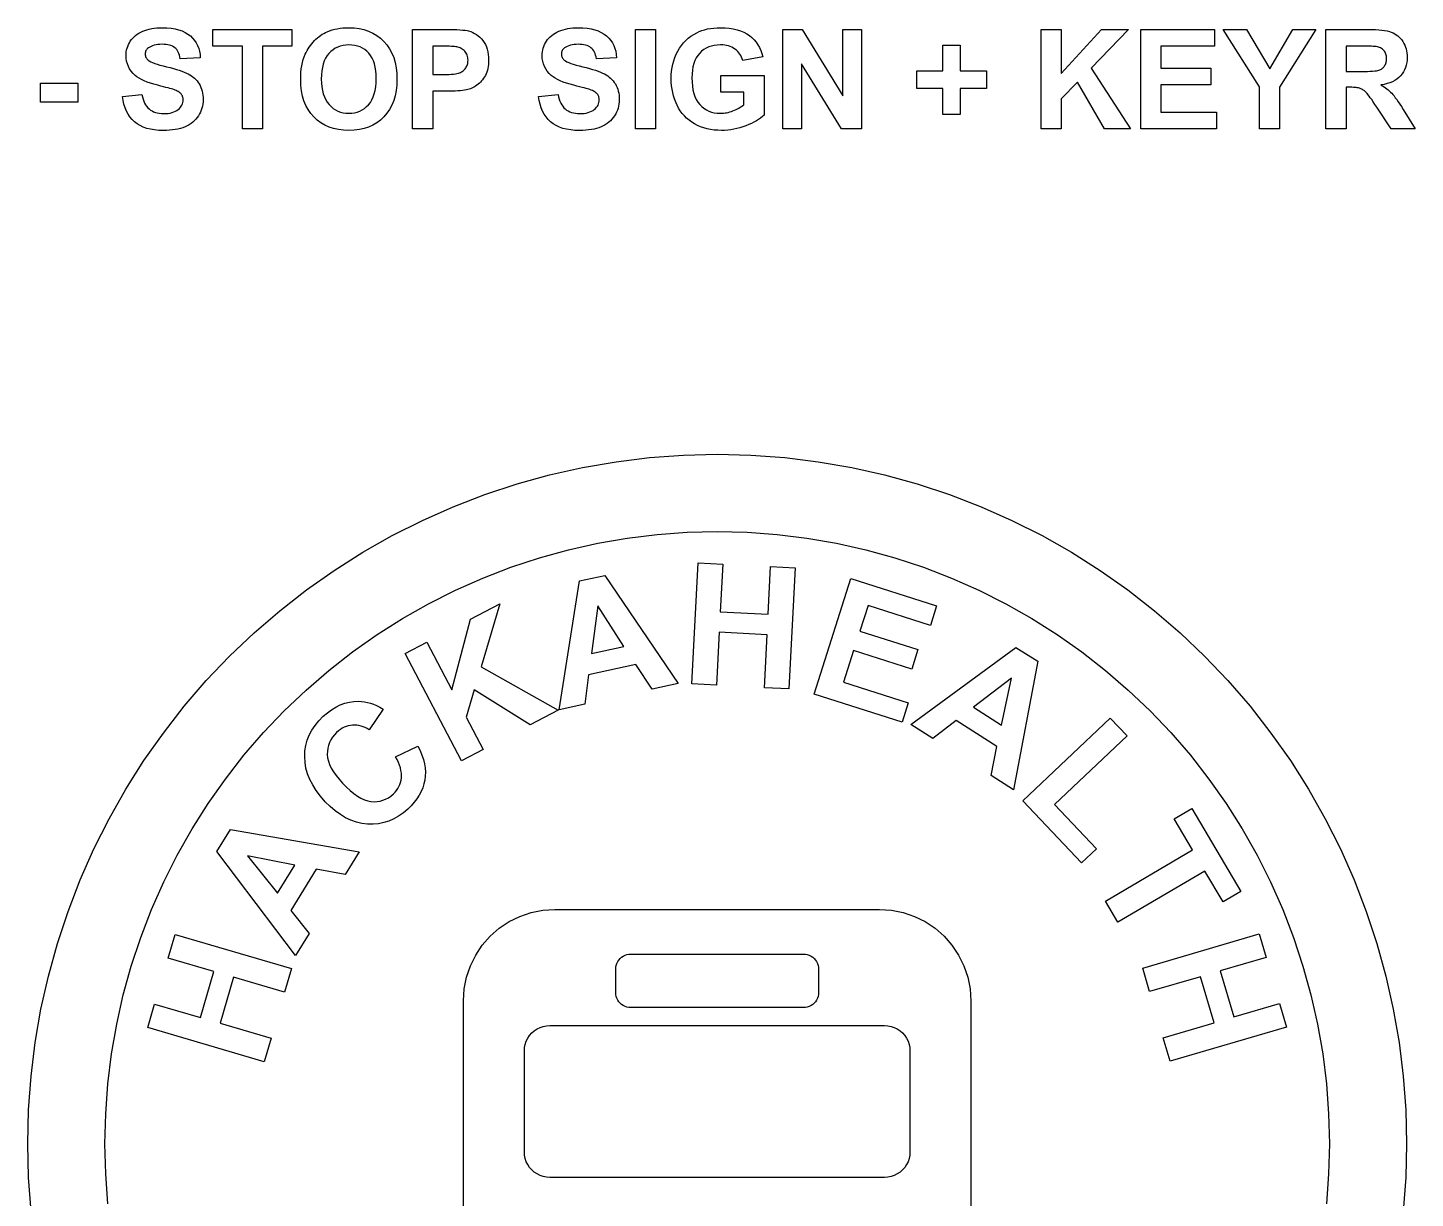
# Model space of a CAD drawing. Header units: millimetres. Extents: x 0 to 300, y 0 to 200.
# Drawn here: x 207.5 to 232.66, y 56.49 to 77.71 of the extents above; entities that cross this region are included whole.
import ezdxf

# ---------------------------------------------------------------- set-up
doc = ezdxf.new("R2010")
doc.units = ezdxf.units.MM
for name, color, linetype in [('CUT', 1, 'Continuous'), ('ENGRAVE', 5, 'Continuous'), ('LABELS', 250, 'Continuous')]:
    doc.layers.add(name, color=color, linetype=linetype)

msp = doc.modelspace()

# ---------------------------------------------------------------- linework, layer by layer
at = {"layer": 'CUT'}
msp.add_lwpolyline([(207.56, 56.256), (207.515, 56.868), (207.5, 57.481), (207.515, 58.094), (207.56, 58.706), (207.635, 59.315), (207.74, 59.92), (207.875, 60.518), (208.038, 61.11), (208.231, 61.692), (208.452, 62.265), (208.7, 62.826), (208.976, 63.374), (209.278, 63.907), (209.607, 64.426), (209.96, 64.927), (210.337, 65.411), (210.738, 65.876), (211.161, 66.32), (211.606, 66.743), (212.07, 67.144), (212.554, 67.521), (213.055, 67.875), (213.574, 68.203), (214.108, 68.505), (214.656, 68.781), (215.216, 69.03), (215.789, 69.25), (216.371, 69.443), (216.963, 69.607), (217.561, 69.741), (218.166, 69.846), (218.775, 69.921), (219.387, 69.966), (220, 69.981), (220.613, 69.966), (221.225, 69.921), (221.834, 69.846), (222.439, 69.741), (223.037, 69.607), (223.629, 69.443), (224.211, 69.25), (224.784, 69.03), (225.344, 68.781), (225.892, 68.505), (226.426, 68.203), (226.945, 67.875), (227.446, 67.521), (227.93, 67.144), (228.394, 66.743), (228.839, 66.32), (229.262, 65.876), (229.663, 65.411), (230.04, 64.927), (230.393, 64.426), (230.722, 63.907), (231.024, 63.374), (231.3, 62.826), (231.548, 62.265), (231.769, 61.692), (231.962, 61.11), (232.125, 60.518), (232.26, 59.92), (232.365, 59.315), (232.44, 58.706), (232.485, 58.094), (232.5, 57.481), (232.485, 56.868), (232.44, 56.256)], dxfattribs=at)
at = {"layer": 'ENGRAVE'}
for points in [[(208.954, 56.393), (208.914, 56.937), (208.9, 57.481), (208.914, 58.026), (208.954, 58.569), (209.021, 59.11), (209.114, 59.647), (209.233, 60.178), (209.378, 60.703), (209.549, 61.22), (209.745, 61.729), (209.966, 62.227), (210.211, 62.713), (210.48, 63.187), (210.771, 63.648), (211.085, 64.093), (211.42, 64.523), (211.776, 64.935), (212.151, 65.33), (212.546, 65.705), (212.959, 66.061), (213.388, 66.396), (213.833, 66.71), (214.294, 67.002), (214.768, 67.27), (215.254, 67.515), (215.752, 67.736), (216.261, 67.932), (216.778, 68.103), (217.303, 68.248), (217.835, 68.367), (218.371, 68.461), (218.912, 68.527), (219.455, 68.567), (220, 68.581), (220.545, 68.567), (221.088, 68.527), (221.629, 68.461), (222.165, 68.367), (222.697, 68.248), (223.222, 68.103), (223.739, 67.932), (224.248, 67.736), (224.746, 67.515), (225.232, 67.27), (225.706, 67.002), (226.167, 66.71), (226.612, 66.396), (227.041, 66.061), (227.454, 65.705), (227.849, 65.33), (228.224, 64.935), (228.58, 64.523), (228.915, 64.093), (229.229, 63.648), (229.52, 63.187), (229.789, 62.713), (230.034, 62.227), (230.255, 61.729), (230.451, 61.22), (230.622, 60.703), (230.767, 60.178), (230.886, 59.647), (230.979, 59.11), (231.046, 58.569), (231.086, 58.026), (231.1, 57.481), (231.086, 56.937), (231.046, 56.393)], [(215.4, 55.289), (215.4, 60.073), (215.414, 60.289), (215.456, 60.502), (215.526, 60.707), (215.622, 60.901), (215.742, 61.081), (215.885, 61.244), (216.048, 61.387), (216.228, 61.507), (216.422, 61.603), (216.627, 61.673), (216.84, 61.715), (217.056, 61.729), (222.944, 61.729), (223.16, 61.715), (223.373, 61.673), (223.578, 61.603), (223.772, 61.507), (223.952, 61.387), (224.115, 61.244), (224.258, 61.081), (224.378, 60.901), (224.474, 60.707), (224.544, 60.502), (224.586, 60.289), (224.6, 60.073), (224.6, 55.289)]]:
    msp.add_lwpolyline(points, dxfattribs=at)
for points in [[(220.055, 67.125), (220.925, 67.08), (220.969, 67.945), (221.413, 67.922), (221.3, 65.725), (220.856, 65.748), (220.906, 66.709), (220.036, 66.753), (219.987, 65.793), (219.543, 65.816), (219.656, 68.013), (220.1, 67.99)], [(217.137, 65.35), (217.503, 67.683), (217.962, 67.784), (219.294, 65.824), (218.822, 65.72), (218.527, 66.167), (217.668, 65.979), (217.598, 65.451)], [(222.736, 67.239), (222.588, 66.774), (223.64, 66.439), (223.528, 66.086), (222.475, 66.421), (222.293, 65.851), (223.464, 65.477), (223.352, 65.124), (221.758, 65.632), (222.426, 67.728), (223.98, 67.233), (223.867, 66.878)], [(215.528, 66.993), (216.057, 67.27), (215.722, 66.126), (217.12, 65.343), (216.611, 65.076), (215.595, 65.709), (215.447, 65.216), (215.756, 64.628), (215.363, 64.421), (214.341, 66.369), (214.734, 66.576), (215.188, 65.71)], [(217.722, 66.37), (218.308, 66.498), (217.837, 67.231)], [(223.513, 65.082), (225.416, 66.48), (225.812, 66.228), (225.376, 63.899), (224.969, 64.158), (225.074, 64.683), (224.332, 65.154), (223.911, 64.83)], [(224.646, 65.394), (225.153, 65.072), (225.334, 65.924)], [(214.648, 64.528), (214.674, 64.449), (214.693, 64.371), (214.705, 64.295), (214.71, 64.22), (214.708, 64.147), (214.699, 64.075), (214.684, 64.004), (214.662, 63.935), (214.633, 63.867), (214.598, 63.801), (214.556, 63.736), (214.508, 63.672), (214.453, 63.609), (214.391, 63.548), (214.31, 63.479), (214.225, 63.419), (214.138, 63.37), (214.048, 63.331), (213.955, 63.302), (213.86, 63.283), (213.761, 63.274), (213.66, 63.276), (213.558, 63.288), (213.459, 63.311), (213.36, 63.345), (213.264, 63.391), (213.169, 63.447), (213.076, 63.514), (212.985, 63.592), (212.895, 63.682), (212.808, 63.782), (212.732, 63.884), (212.667, 63.985), (212.614, 64.087), (212.573, 64.189), (212.544, 64.292), (212.527, 64.395), (212.521, 64.499), (212.526, 64.601), (212.542, 64.701), (212.568, 64.797), (212.605, 64.89), (212.653, 64.98), (212.711, 65.066), (212.78, 65.15), (212.859, 65.23), (212.933, 65.295), (213.01, 65.35), (213.088, 65.398), (213.167, 65.436), (213.248, 65.466), (213.331, 65.487), (213.415, 65.499), (213.501, 65.503), (213.553, 65.501), (213.606, 65.494), (213.66, 65.483), (213.714, 65.467), (213.77, 65.447), (213.826, 65.423), (213.884, 65.394), (213.942, 65.36), (213.692, 64.984), (213.656, 65.007), (213.619, 65.026), (213.582, 65.042), (213.544, 65.054), (213.506, 65.064), (213.467, 65.069), (213.428, 65.071), (213.389, 65.07), (213.35, 65.065), (213.312, 65.057), (213.274, 65.046), (213.238, 65.031), (213.203, 65.013), (213.168, 64.991), (213.134, 64.966), (213.101, 64.937), (213.06, 64.894), (213.024, 64.85), (212.994, 64.803), (212.969, 64.754), (212.951, 64.703), (212.938, 64.65), (212.932, 64.595), (212.931, 64.538), (212.937, 64.479), (212.951, 64.418), (212.974, 64.356), (213.004, 64.292), (213.043, 64.226), (213.09, 64.159), (213.145, 64.089), (213.208, 64.018), (213.278, 63.946), (213.347, 63.883), (213.413, 63.829), (213.479, 63.783), (213.542, 63.746), (213.604, 63.717), (213.664, 63.697), (213.723, 63.686), (213.78, 63.682), (213.835, 63.685), (213.888, 63.693), (213.94, 63.707), (213.989, 63.727), (214.038, 63.753), (214.084, 63.785), (214.129, 63.823), (214.159, 63.854), (214.187, 63.886), (214.21, 63.92), (214.23, 63.956), (214.247, 63.993), (214.259, 64.031), (214.269, 64.071), (214.275, 64.113), (214.277, 64.156), (214.274, 64.2), (214.267, 64.246), (214.256, 64.294), (214.24, 64.342), (214.22, 64.392), (214.196, 64.444), (214.167, 64.497), (214.575, 64.691), (214.615, 64.609)], [(226.118, 63.631), (226.877, 62.829), (226.608, 62.574), (225.543, 63.699), (227.128, 65.199), (227.433, 64.876)], [(229.493, 62.053), (229.172, 61.864), (228.842, 62.425), (227.267, 61.498), (227.041, 61.881), (228.617, 62.808), (228.286, 63.37), (228.606, 63.559)], [(212.6, 61.294), (212.353, 60.893), (210.93, 62.777), (211.177, 63.177), (213.512, 62.772), (213.258, 62.361), (212.732, 62.46), (212.27, 61.711)], [(211.487, 62.703), (212.026, 62.022), (212.341, 62.533)], [(210.631, 59.769), (210.876, 60.604), (210.045, 60.848), (210.17, 61.274), (212.281, 60.655), (212.156, 60.229), (211.233, 60.499), (210.988, 59.664), (211.911, 59.394), (211.786, 58.967), (209.675, 59.586), (209.8, 60.012)], [(229.366, 59.779), (230.197, 60.023), (230.322, 59.596), (228.211, 58.977), (228.086, 59.404), (229.009, 59.674), (228.764, 60.509), (227.841, 60.239), (227.716, 60.665), (229.827, 61.284), (229.952, 60.858), (229.121, 60.614)], [(221.564, 59.948), (218.436, 59.948), (218.4, 59.95), (218.365, 59.957), (218.33, 59.969), (218.298, 59.985), (218.268, 60.005), (218.241, 60.029), (218.217, 60.056), (218.197, 60.086), (218.181, 60.118), (218.169, 60.153), (218.162, 60.188), (218.16, 60.224), (218.16, 60.644), (218.162, 60.68), (218.169, 60.715), (218.181, 60.749), (218.197, 60.782), (218.217, 60.812), (218.241, 60.839), (218.268, 60.863), (218.298, 60.883), (218.33, 60.899), (218.365, 60.91), (218.4, 60.917), (218.436, 60.92), (221.564, 60.92), (221.6, 60.917), (221.635, 60.91), (221.67, 60.899), (221.702, 60.883), (221.732, 60.863), (221.759, 60.839), (221.783, 60.812), (221.803, 60.782), (221.819, 60.749), (221.831, 60.715), (221.838, 60.68), (221.84, 60.644), (221.84, 60.224), (221.838, 60.188), (221.831, 60.153), (221.819, 60.118), (221.803, 60.086), (221.783, 60.056), (221.759, 60.029), (221.732, 60.005), (221.702, 59.985), (221.67, 59.969), (221.635, 59.957), (221.6, 59.95)], [(223.036, 56.872), (216.964, 56.872), (216.904, 56.875), (216.845, 56.887), (216.788, 56.907), (216.734, 56.933), (216.684, 56.967), (216.639, 57.006), (216.599, 57.052), (216.566, 57.102), (216.539, 57.156), (216.52, 57.212), (216.508, 57.271), (216.504, 57.332), (216.504, 59.164), (216.508, 59.224), (216.52, 59.283), (216.539, 59.34), (216.566, 59.394), (216.599, 59.444), (216.639, 59.489), (216.684, 59.529), (216.734, 59.563), (216.788, 59.589), (216.845, 59.609), (216.904, 59.62), (216.964, 59.624), (223.036, 59.624), (223.096, 59.62), (223.155, 59.609), (223.212, 59.589), (223.266, 59.563), (223.316, 59.529), (223.361, 59.489), (223.401, 59.444), (223.434, 59.394), (223.461, 59.34), (223.48, 59.283), (223.492, 59.224), (223.496, 59.164), (223.496, 57.332), (223.492, 57.271), (223.48, 57.212), (223.461, 57.156), (223.434, 57.102), (223.401, 57.052), (223.361, 57.006), (223.316, 56.967), (223.266, 56.933), (223.212, 56.907), (223.155, 56.887), (223.096, 56.875)]]:
    msp.add_lwpolyline(points, close=True, dxfattribs=at)
at = {"layer": 'LABELS'}
for points in [[(209.604, 76.382), (209.619, 76.347), (209.636, 76.316), (209.656, 76.288), (209.677, 76.263), (209.7, 76.24), (209.726, 76.221), (209.753, 76.204), (209.783, 76.189), (209.815, 76.178), (209.849, 76.169), (209.885, 76.162), (209.923, 76.158), (209.964, 76.157), (210.006, 76.158), (210.046, 76.161), (210.083, 76.167), (210.118, 76.175), (210.149, 76.186), (210.178, 76.199), (210.205, 76.214), (210.228, 76.231), (210.249, 76.25), (210.267, 76.27), (210.282, 76.29), (210.295, 76.312), (210.305, 76.334), (210.312, 76.357), (210.316, 76.38), (210.317, 76.405), (210.317, 76.42), (210.315, 76.436), (210.312, 76.45), (210.308, 76.464), (210.303, 76.477), (210.296, 76.49), (210.289, 76.502), (210.28, 76.513), (210.27, 76.524), (210.258, 76.535), (210.244, 76.545), (210.228, 76.555), (210.211, 76.565), (210.192, 76.574), (210.172, 76.583), (210.149, 76.591), (210.131, 76.598), (210.107, 76.605), (210.078, 76.613), (210.044, 76.622), (210.005, 76.632), (209.961, 76.644), (209.912, 76.656), (209.858, 76.67), (209.788, 76.689), (209.723, 76.708), (209.663, 76.729), (209.609, 76.751), (209.561, 76.774), (209.518, 76.797), (209.48, 76.822), (209.448, 76.848), (209.409, 76.886), (209.375, 76.926), (209.347, 76.969), (209.324, 77.013), (209.306, 77.059), (209.293, 77.108), (209.285, 77.158), (209.282, 77.21), (209.283, 77.244), (209.287, 77.278), (209.293, 77.311), (209.302, 77.343), (209.313, 77.375), (209.326, 77.407), (209.342, 77.437), (209.36, 77.467), (209.381, 77.497), (209.403, 77.524), (209.428, 77.549), (209.455, 77.573), (209.484, 77.595), (209.516, 77.615), (209.549, 77.633), (209.585, 77.65), (209.622, 77.665), (209.662, 77.677), (209.703, 77.688), (209.747, 77.697), (209.792, 77.704), (209.839, 77.709), (209.888, 77.711), (209.939, 77.712), (210.021, 77.71), (210.098, 77.703), (210.17, 77.692), (210.236, 77.675), (210.297, 77.654), (210.353, 77.629), (210.404, 77.599), (210.449, 77.564), (210.49, 77.525), (210.525, 77.483), (210.555, 77.438), (210.58, 77.39), (210.6, 77.339), (210.615, 77.285), (210.624, 77.228), (210.629, 77.167), (210.266, 77.151), (210.259, 77.185), (210.251, 77.216), (210.241, 77.244), (210.229, 77.271), (210.216, 77.294), (210.201, 77.316), (210.184, 77.334), (210.166, 77.351), (210.145, 77.365), (210.122, 77.377), (210.097, 77.388), (210.07, 77.396), (210.04, 77.403), (210.007, 77.408), (209.973, 77.411), (209.935, 77.412), (209.897, 77.411), (209.861, 77.408), (209.826, 77.402), (209.794, 77.395), (209.764, 77.386), (209.737, 77.375), (209.711, 77.362), (209.687, 77.347), (209.674, 77.336), (209.662, 77.324), (209.652, 77.311), (209.644, 77.298), (209.638, 77.283), (209.633, 77.268), (209.631, 77.252), (209.63, 77.235), (209.631, 77.219), (209.633, 77.204), (209.637, 77.19), (209.643, 77.176), (209.651, 77.162), (209.66, 77.149), (209.671, 77.137), (209.684, 77.126), (209.704, 77.111), (209.73, 77.096), (209.763, 77.082), (209.802, 77.067), (209.846, 77.051), (209.897, 77.036), (209.954, 77.021), (210.018, 77.005), (210.082, 76.989), (210.142, 76.974), (210.197, 76.958), (210.248, 76.942), (210.295, 76.925), (210.338, 76.909), (210.376, 76.892), (210.41, 76.876), (210.441, 76.858), (210.47, 76.839), (210.498, 76.819), (210.523, 76.796), (210.547, 76.773), (210.57, 76.748), (210.59, 76.721), (210.609, 76.693), (210.626, 76.663), (210.64, 76.631), (210.653, 76.598), (210.663, 76.563), (210.671, 76.526), (210.676, 76.488), (210.68, 76.448), (210.681, 76.406), (210.679, 76.368), (210.675, 76.33), (210.669, 76.293), (210.659, 76.256), (210.647, 76.22), (210.632, 76.185), (210.615, 76.15), (210.595, 76.116), (210.572, 76.084), (210.547, 76.053), (210.52, 76.025), (210.491, 75.999), (210.46, 75.975), (210.426, 75.953), (210.39, 75.933), (210.352, 75.916), (210.311, 75.9), (210.268, 75.887), (210.223, 75.875), (210.175, 75.866), (210.125, 75.859), (210.072, 75.854), (210.017, 75.851), (209.96, 75.85), (209.877, 75.852), (209.799, 75.86), (209.726, 75.872), (209.658, 75.889), (209.595, 75.911), (209.537, 75.939), (209.484, 75.971), (209.436, 76.008), (209.392, 76.049), (209.353, 76.096), (209.319, 76.146), (209.29, 76.201), (209.265, 76.261), (209.244, 76.325), (209.228, 76.394), (209.217, 76.467), (209.571, 76.502), (209.58, 76.459), (209.591, 76.419)], [(212.288, 77.682), (212.288, 77.377), (211.755, 77.377), (211.755, 75.882), (211.392, 75.882), (211.392, 77.377), (210.858, 77.377), (210.858, 77.682)], [(212.481, 77.08), (212.495, 77.134), (212.512, 77.184), (212.531, 77.232), (212.547, 77.266), (212.565, 77.299), (212.583, 77.332), (212.604, 77.363), (212.625, 77.393), (212.648, 77.423), (212.673, 77.451), (212.699, 77.479), (212.726, 77.506), (212.753, 77.53), (212.781, 77.553), (212.81, 77.574), (212.839, 77.594), (212.869, 77.611), (212.9, 77.627), (212.931, 77.641), (212.974, 77.658), (213.019, 77.672), (213.065, 77.685), (213.112, 77.695), (213.162, 77.702), (213.213, 77.708), (213.265, 77.711), (213.319, 77.712), (213.416, 77.709), (213.508, 77.697), (213.595, 77.678), (213.677, 77.651), (213.754, 77.616), (213.827, 77.574), (213.894, 77.523), (213.956, 77.466), (214.012, 77.401), (214.06, 77.33), (214.101, 77.253), (214.135, 77.171), (214.161, 77.082), (214.18, 76.987), (214.191, 76.886), (214.195, 76.779), (214.191, 76.673), (214.18, 76.573), (214.161, 76.479), (214.136, 76.391), (214.102, 76.309), (214.061, 76.232), (214.013, 76.162), (213.958, 76.097), (213.896, 76.04), (213.829, 75.99), (213.758, 75.947), (213.681, 75.913), (213.599, 75.886), (213.513, 75.866), (213.421, 75.855), (213.324, 75.851), (213.226, 75.855), (213.134, 75.866), (213.046, 75.886), (212.964, 75.912), (212.887, 75.947), (212.815, 75.989), (212.748, 76.039), (212.686, 76.096), (212.63, 76.16), (212.582, 76.23), (212.541, 76.306), (212.508, 76.387), (212.482, 76.474), (212.464, 76.567), (212.452, 76.666), (212.449, 76.771), (212.45, 76.838), (212.454, 76.903), (212.46, 76.965), (212.469, 77.024)], [(215.278, 77.678), (215.335, 77.675), (215.386, 77.671), (215.429, 77.667), (215.465, 77.661), (215.494, 77.655), (215.532, 77.643), (215.568, 77.629), (215.603, 77.611), (215.636, 77.59), (215.668, 77.567), (215.698, 77.54), (215.726, 77.511), (215.753, 77.479), (215.777, 77.443), (215.799, 77.406), (215.816, 77.366), (215.831, 77.323), (215.843, 77.278), (215.851, 77.23), (215.856, 77.18), (215.857, 77.128), (215.856, 77.087), (215.853, 77.048), (215.849, 77.011), (215.842, 76.975), (215.834, 76.941), (215.823, 76.909), (215.811, 76.878), (215.797, 76.849), (215.782, 76.822), (215.765, 76.796), (215.747, 76.771), (215.729, 76.748), (215.709, 76.727), (215.689, 76.707), (215.667, 76.689), (215.644, 76.672), (215.621, 76.656), (215.598, 76.642), (215.574, 76.63), (215.551, 76.618), (215.527, 76.608), (215.503, 76.6), (215.48, 76.592), (215.456, 76.587), (215.421, 76.58), (215.383, 76.575), (215.342, 76.571), (215.296, 76.567), (215.247, 76.564), (215.195, 76.562), (215.139, 76.561), (215.079, 76.561), (214.842, 76.561), (214.842, 75.882), (214.478, 75.882), (214.478, 77.682), (215.062, 77.682), (215.141, 77.681), (215.213, 77.68)], [(217.149, 76.382), (217.164, 76.347), (217.181, 76.316), (217.201, 76.288), (217.222, 76.263), (217.245, 76.24), (217.271, 76.221), (217.298, 76.204), (217.328, 76.189), (217.36, 76.178), (217.394, 76.169), (217.43, 76.162), (217.468, 76.158), (217.509, 76.157), (217.551, 76.158), (217.591, 76.161), (217.628, 76.167), (217.663, 76.175), (217.694, 76.186), (217.723, 76.199), (217.75, 76.214), (217.773, 76.231), (217.794, 76.25), (217.812, 76.27), (217.828, 76.29), (217.84, 76.312), (217.85, 76.334), (217.857, 76.357), (217.861, 76.38), (217.862, 76.405), (217.862, 76.42), (217.86, 76.436), (217.857, 76.45), (217.853, 76.464), (217.848, 76.477), (217.841, 76.49), (217.834, 76.502), (217.825, 76.513), (217.815, 76.524), (217.803, 76.535), (217.789, 76.545), (217.773, 76.555), (217.756, 76.565), (217.737, 76.574), (217.717, 76.583), (217.694, 76.591), (217.676, 76.598), (217.652, 76.605), (217.623, 76.613), (217.589, 76.622), (217.55, 76.632), (217.506, 76.644), (217.457, 76.656), (217.403, 76.67), (217.333, 76.689), (217.268, 76.708), (217.208, 76.729), (217.154, 76.751), (217.106, 76.774), (217.063, 76.797), (217.025, 76.822), (216.993, 76.848), (216.954, 76.886), (216.92, 76.926), (216.892, 76.969), (216.869, 77.013), (216.851, 77.059), (216.838, 77.108), (216.83, 77.158), (216.827, 77.21), (216.828, 77.244), (216.832, 77.278), (216.838, 77.311), (216.847, 77.343), (216.858, 77.375), (216.871, 77.407), (216.887, 77.437), (216.905, 77.467), (216.926, 77.497), (216.948, 77.524), (216.973, 77.549), (217, 77.573), (217.03, 77.595), (217.061, 77.615), (217.094, 77.633), (217.13, 77.65), (217.168, 77.665), (217.207, 77.677), (217.248, 77.688), (217.292, 77.697), (217.337, 77.704), (217.384, 77.709), (217.433, 77.711), (217.484, 77.712), (217.566, 77.71), (217.643, 77.703), (217.715, 77.692), (217.781, 77.675), (217.842, 77.654), (217.898, 77.629), (217.949, 77.599), (217.994, 77.564), (218.035, 77.525), (218.07, 77.483), (218.1, 77.438), (218.125, 77.39), (218.145, 77.339), (218.16, 77.285), (218.169, 77.228), (218.174, 77.167), (217.811, 77.151), (217.804, 77.185), (217.796, 77.216), (217.786, 77.244), (217.774, 77.271), (217.761, 77.294), (217.746, 77.316), (217.729, 77.334), (217.711, 77.351), (217.69, 77.365), (217.667, 77.377), (217.642, 77.388), (217.615, 77.396), (217.585, 77.403), (217.552, 77.408), (217.518, 77.411), (217.48, 77.412), (217.442, 77.411), (217.406, 77.408), (217.371, 77.402), (217.339, 77.395), (217.309, 77.386), (217.282, 77.375), (217.256, 77.362), (217.232, 77.347), (217.219, 77.336), (217.207, 77.324), (217.197, 77.311), (217.189, 77.298), (217.183, 77.283), (217.178, 77.268), (217.176, 77.252), (217.175, 77.235), (217.176, 77.219), (217.178, 77.204), (217.182, 77.19), (217.188, 77.176), (217.196, 77.162), (217.205, 77.149), (217.216, 77.137), (217.229, 77.126), (217.249, 77.111), (217.275, 77.096), (217.308, 77.082), (217.347, 77.067), (217.391, 77.051), (217.442, 77.036), (217.499, 77.021), (217.563, 77.005), (217.627, 76.989), (217.687, 76.974), (217.742, 76.958), (217.793, 76.942), (217.84, 76.925), (217.883, 76.909), (217.921, 76.892), (217.955, 76.876), (217.986, 76.858), (218.015, 76.839), (218.043, 76.819), (218.068, 76.796), (218.092, 76.773), (218.115, 76.748), (218.135, 76.721), (218.154, 76.693), (218.171, 76.663), (218.185, 76.631), (218.198, 76.598), (218.208, 76.563), (218.216, 76.526), (218.221, 76.488), (218.225, 76.448), (218.226, 76.406), (218.224, 76.368), (218.22, 76.33), (218.214, 76.293), (218.204, 76.256), (218.192, 76.22), (218.177, 76.185), (218.16, 76.15), (218.14, 76.116), (218.117, 76.084), (218.092, 76.053), (218.065, 76.025), (218.036, 75.999), (218.005, 75.975), (217.971, 75.953), (217.935, 75.933), (217.897, 75.916), (217.856, 75.9), (217.813, 75.887), (217.768, 75.875), (217.72, 75.866), (217.67, 75.859), (217.617, 75.854), (217.562, 75.851), (217.505, 75.85), (217.422, 75.852), (217.344, 75.86), (217.271, 75.872), (217.203, 75.889), (217.14, 75.911), (217.082, 75.939), (217.029, 75.971), (216.981, 76.008), (216.937, 76.049), (216.898, 76.096), (216.864, 76.146), (216.835, 76.201), (216.81, 76.261), (216.789, 76.325), (216.773, 76.394), (216.762, 76.467), (217.116, 76.502), (217.125, 76.459), (217.136, 76.419)], [(218.52, 77.682), (218.884, 77.682), (218.884, 75.882), (218.52, 75.882)], [(220.787, 76.076), (220.751, 76.051), (220.711, 76.026), (220.668, 76.002), (220.622, 75.979), (220.573, 75.957), (220.52, 75.935), (220.466, 75.915), (220.411, 75.898), (220.357, 75.884), (220.302, 75.872), (220.247, 75.863), (220.192, 75.856), (220.136, 75.852), (220.081, 75.851), (220.012, 75.853), (219.944, 75.858), (219.879, 75.868), (219.817, 75.881), (219.756, 75.897), (219.698, 75.918), (219.642, 75.942), (219.589, 75.97), (219.538, 76.001), (219.49, 76.035), (219.446, 76.073), (219.405, 76.114), (219.367, 76.157), (219.332, 76.205), (219.301, 76.255), (219.273, 76.308), (219.248, 76.364), (219.227, 76.421), (219.209, 76.479), (219.194, 76.538), (219.182, 76.599), (219.174, 76.661), (219.169, 76.724), (219.167, 76.788), (219.169, 76.857), (219.175, 76.925), (219.184, 76.99), (219.197, 77.053), (219.214, 77.115), (219.234, 77.174), (219.258, 77.232), (219.285, 77.288), (219.317, 77.341), (219.351, 77.391), (219.389, 77.437), (219.431, 77.481), (219.475, 77.521), (219.524, 77.558), (219.575, 77.592), (219.63, 77.623), (219.675, 77.644), (219.722, 77.662), (219.772, 77.677), (219.825, 77.69), (219.88, 77.7), (219.938, 77.707), (219.998, 77.711), (220.061, 77.712), (220.143, 77.71), (220.22, 77.704), (220.292, 77.693), (220.36, 77.677), (220.423, 77.658), (220.482, 77.633), (220.536, 77.605), (220.585, 77.572), (220.63, 77.535), (220.671, 77.495), (220.707, 77.451), (220.74, 77.404), (220.768, 77.354), (220.792, 77.301), (220.812, 77.244), (220.827, 77.183), (220.467, 77.116), (220.456, 77.148), (220.443, 77.179), (220.429, 77.207), (220.412, 77.234), (220.393, 77.26), (220.372, 77.283), (220.349, 77.305), (220.323, 77.325), (220.296, 77.343), (220.268, 77.359), (220.237, 77.372), (220.205, 77.383), (220.172, 77.391), (220.137, 77.397), (220.1, 77.401), (220.061, 77.402), (220.003, 77.399), (219.948, 77.392), (219.896, 77.381), (219.848, 77.364), (219.802, 77.343), (219.759, 77.317), (219.719, 77.286), (219.683, 77.251), (219.65, 77.211), (219.621, 77.166), (219.597, 77.117), (219.577, 77.063), (219.562, 77.005), (219.551, 76.942), (219.544, 76.875), (219.542, 76.803), (219.544, 76.725), (219.551, 76.652), (219.562, 76.585), (219.578, 76.522), (219.598, 76.465), (219.622, 76.412), (219.651, 76.364), (219.684, 76.322), (219.721, 76.284), (219.761, 76.252), (219.804, 76.224), (219.849, 76.202), (219.897, 76.184), (219.948, 76.172), (220.001, 76.164), (220.058, 76.162), (220.086, 76.162), (220.115, 76.164), (220.143, 76.168), (220.172, 76.173), (220.201, 76.179), (220.229, 76.187), (220.258, 76.196), (220.287, 76.207), (220.315, 76.218), (220.342, 76.23), (220.368, 76.243), (220.393, 76.256), (220.417, 76.27), (220.441, 76.284), (220.463, 76.3), (220.484, 76.315), (220.484, 76.544), (220.067, 76.544), (220.067, 76.847), (220.851, 76.847), (220.851, 76.13), (220.821, 76.103)], [(222.28, 77.682), (222.618, 77.682), (222.618, 75.882), (222.253, 75.882), (221.527, 77.056), (221.527, 75.882), (221.19, 75.882), (221.19, 77.682), (221.543, 77.682), (222.28, 76.48)], [(226.97, 77.682), (227.459, 77.682), (226.781, 76.981), (227.496, 75.882), (227.026, 75.882), (226.531, 76.726), (226.236, 76.426), (226.236, 75.882), (225.873, 75.882), (225.873, 77.682), (226.236, 77.682), (226.236, 76.882)], [(228.047, 77.377), (228.047, 76.978), (228.951, 76.978), (228.951, 76.675), (228.047, 76.675), (228.047, 76.185), (229.053, 76.185), (229.053, 75.882), (227.684, 75.882), (227.684, 77.682), (229.018, 77.682), (229.018, 77.377)], [(230.024, 76.97), (230.439, 77.682), (230.858, 77.682), (230.196, 76.637), (230.196, 75.882), (229.834, 75.882), (229.834, 76.639), (229.174, 77.682), (229.6, 77.682)], [(231.999, 77.675), (232.053, 77.67), (232.103, 77.663), (232.148, 77.654), (232.188, 77.645), (232.224, 77.633), (232.255, 77.62), (232.286, 77.604), (232.314, 77.586), (232.341, 77.566), (232.367, 77.543), (232.39, 77.518), (232.412, 77.491), (232.433, 77.461), (232.451, 77.429), (232.467, 77.397), (232.481, 77.363), (232.492, 77.328), (232.5, 77.292), (232.507, 77.255), (232.51, 77.216), (232.512, 77.177), (232.51, 77.128), (232.504, 77.08), (232.495, 77.035), (232.482, 76.992), (232.465, 76.951), (232.445, 76.913), (232.42, 76.877), (232.392, 76.843), (232.361, 76.811), (232.326, 76.783), (232.287, 76.757), (232.244, 76.735), (232.198, 76.716), (232.147, 76.699), (232.094, 76.686), (232.036, 76.676), (232.065, 76.659), (232.093, 76.641), (232.119, 76.623), (232.144, 76.604), (232.168, 76.585), (232.19, 76.565), (232.211, 76.545), (232.231, 76.525), (232.251, 76.503), (232.273, 76.476), (232.296, 76.445), (232.321, 76.411), (232.348, 76.372), (232.376, 76.33), (232.406, 76.283), (232.438, 76.233), (232.658, 75.882), (232.223, 75.882), (231.96, 76.273), (231.927, 76.323), (231.896, 76.369), (231.868, 76.409), (231.842, 76.445), (231.82, 76.475), (231.8, 76.501), (231.783, 76.522), (231.769, 76.538), (231.756, 76.551), (231.743, 76.563), (231.729, 76.574), (231.716, 76.584), (231.702, 76.593), (231.688, 76.601), (231.674, 76.607), (231.659, 76.613), (231.644, 76.618), (231.626, 76.622), (231.607, 76.625), (231.585, 76.628), (231.561, 76.63), (231.535, 76.632), (231.507, 76.633), (231.476, 76.633), (231.403, 76.633), (231.403, 75.882), (231.039, 75.882), (231.039, 77.682), (231.804, 77.682), (231.874, 77.681), (231.939, 77.679)], [(212.878, 76.459), (212.903, 76.408), (212.931, 76.361), (212.964, 76.319), (213.001, 76.282), (213.04, 76.25), (213.081, 76.223), (213.125, 76.201), (213.171, 76.184), (213.219, 76.172), (213.27, 76.164), (213.323, 76.162), (213.376, 76.164), (213.427, 76.171), (213.475, 76.184), (213.521, 76.201), (213.564, 76.223), (213.605, 76.25), (213.644, 76.282), (213.68, 76.318), (213.712, 76.36), (213.741, 76.406), (213.765, 76.458), (213.784, 76.514), (213.799, 76.575), (213.81, 76.641), (213.817, 76.712), (213.819, 76.788), (213.817, 76.863), (213.811, 76.933), (213.8, 76.998), (213.785, 77.058), (213.766, 77.113), (213.743, 77.164), (213.715, 77.209), (213.683, 77.25), (213.648, 77.285), (213.61, 77.316), (213.569, 77.342), (213.525, 77.364), (213.479, 77.38), (213.43, 77.392), (213.378, 77.399), (213.323, 77.402), (213.268, 77.399), (213.216, 77.392), (213.167, 77.38), (213.12, 77.363), (213.076, 77.342), (213.035, 77.315), (212.997, 77.284), (212.961, 77.248), (212.929, 77.207), (212.901, 77.161), (212.877, 77.11), (212.858, 77.054), (212.843, 76.994), (212.832, 76.929), (212.825, 76.858), (212.823, 76.783), (212.825, 76.709), (212.832, 76.639), (212.843, 76.574), (212.859, 76.514)], [(215.182, 76.87), (215.22, 76.874), (215.254, 76.878), (215.283, 76.882), (215.308, 76.888), (215.328, 76.895), (215.346, 76.902), (215.362, 76.911), (215.378, 76.92), (215.393, 76.931), (215.406, 76.942), (215.419, 76.955), (215.431, 76.969), (215.442, 76.983), (215.451, 76.998), (215.46, 77.014), (215.467, 77.031), (215.472, 77.048), (215.477, 77.066), (215.48, 77.084), (215.482, 77.103), (215.483, 77.123), (215.482, 77.147), (215.479, 77.17), (215.475, 77.192), (215.468, 77.213), (215.46, 77.232), (215.45, 77.251), (215.439, 77.269), (215.425, 77.285), (215.41, 77.3), (215.394, 77.314), (215.377, 77.326), (215.36, 77.337), (215.341, 77.346), (215.321, 77.354), (215.301, 77.36), (215.279, 77.365), (215.261, 77.368), (215.238, 77.37), (215.212, 77.372), (215.181, 77.374), (215.146, 77.376), (215.107, 77.376), (215.064, 77.377), (215.017, 77.377), (214.842, 77.377), (214.842, 76.866), (215.041, 76.866), (215.092, 76.867), (215.139, 76.868)], [(224.094, 76.932), (224.094, 77.399), (224.408, 77.399), (224.408, 76.932), (224.881, 76.932), (224.881, 76.609), (224.408, 76.609), (224.408, 76.141), (224.094, 76.141), (224.094, 76.609), (223.622, 76.609), (223.622, 76.932)], [(231.884, 76.926), (231.922, 76.929), (231.953, 76.933), (231.979, 76.937), (231.998, 76.943), (232.014, 76.949), (232.029, 76.956), (232.043, 76.964), (232.056, 76.973), (232.069, 76.983), (232.08, 76.994), (232.091, 77.006), (232.1, 77.019), (232.109, 77.033), (232.116, 77.047), (232.123, 77.063), (232.128, 77.08), (232.132, 77.097), (232.135, 77.115), (232.136, 77.134), (232.137, 77.154), (232.136, 77.176), (232.134, 77.197), (232.13, 77.217), (232.125, 77.236), (232.118, 77.254), (232.11, 77.27), (232.1, 77.286), (232.089, 77.301), (232.076, 77.314), (232.062, 77.326), (232.047, 77.337), (232.03, 77.346), (232.012, 77.354), (231.993, 77.361), (231.973, 77.367), (231.952, 77.371), (231.938, 77.373), (231.918, 77.374), (231.894, 77.375), (231.863, 77.376), (231.827, 77.376), (231.786, 77.377), (231.739, 77.377), (231.686, 77.377), (231.403, 77.377), (231.403, 76.92), (231.672, 76.92), (231.734, 76.921), (231.79, 76.922), (231.84, 76.924)], [(207.731, 76.362), (207.731, 76.707), (208.409, 76.707), (208.409, 76.362)]]:
    msp.add_lwpolyline(points, close=True, dxfattribs=at)

doc.saveas('drawing.dxf')
